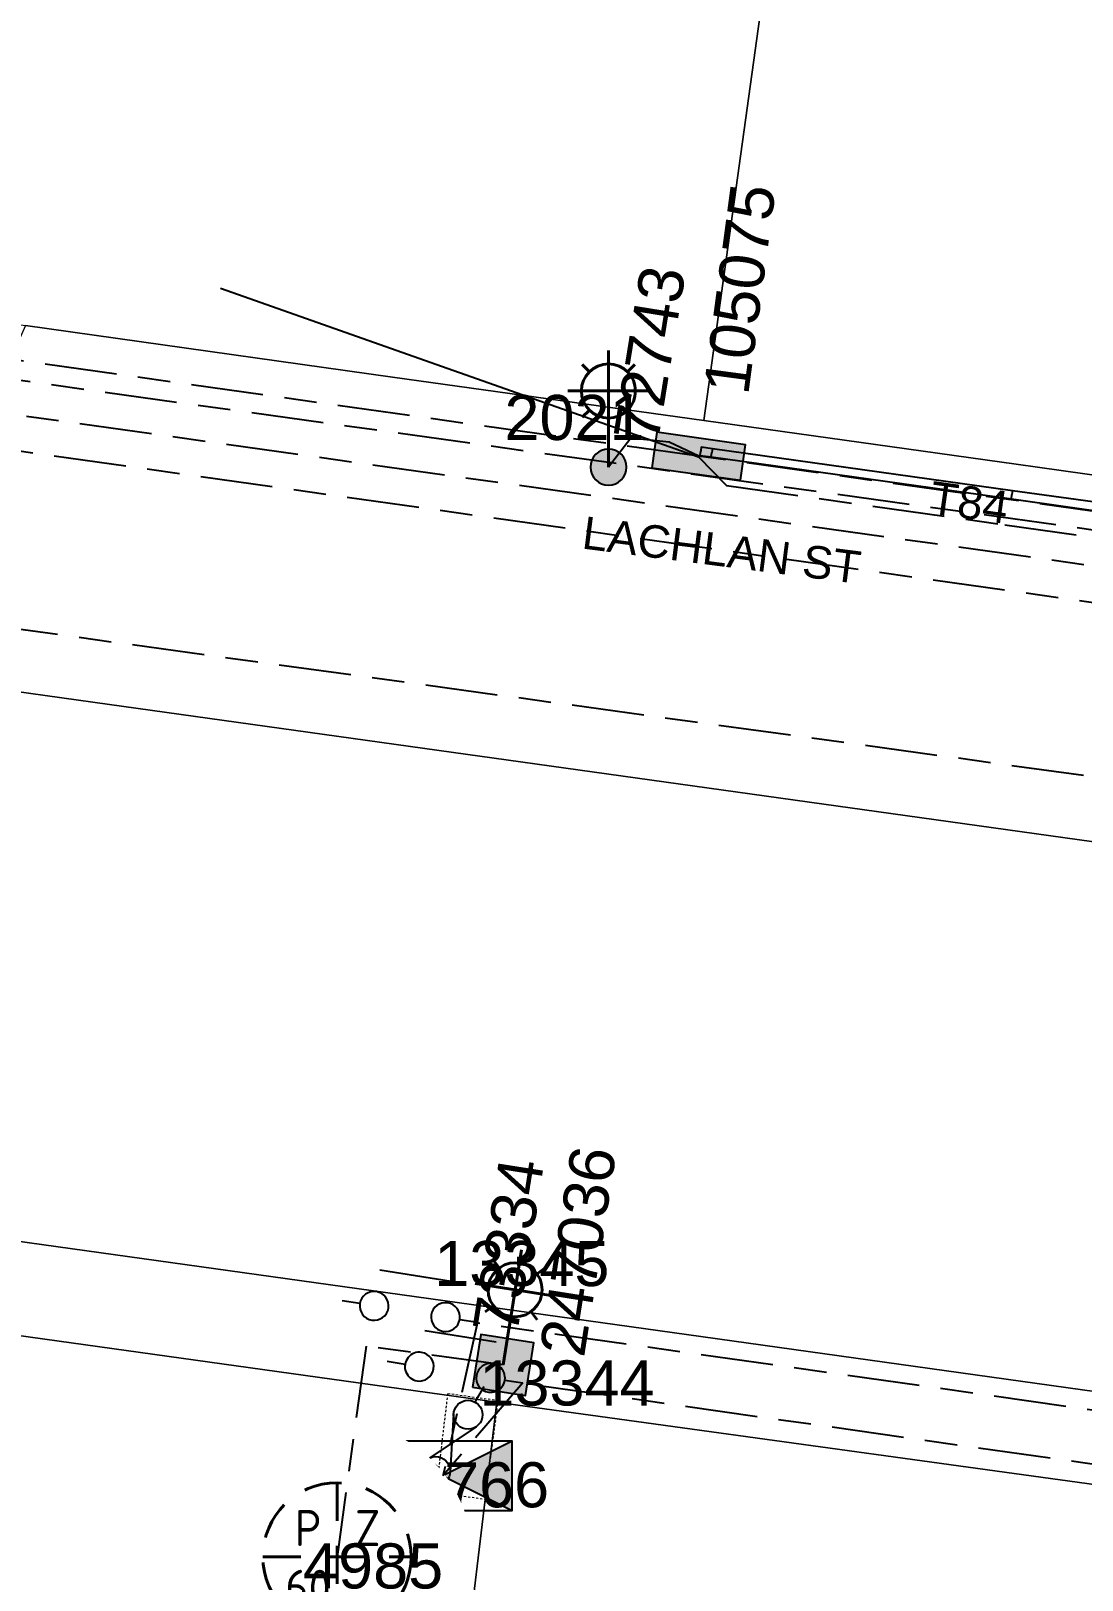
# Model space of a CAD drawing. Header units: metres. Extents: x 307881 to 309377, y 6244646 to 6245709.
# Drawn here: x 308200.9 to 308259.2, y 6245208.9 to 6245294.8 of the extents above; entities that cross this region are included whole.
import ezdxf
from ezdxf.enums import TextEntityAlignment as Align

# ---------------------------------------------------------------- set-up
doc = ezdxf.new("R2010")
doc.units = ezdxf.units.M
for name, pattern in [('Cable Exist UG', [8.2, 4, -1.2, 1.8, -1.2]), ('Dash', [5, 3, -2]), ('HIDDEN', [0.375, 0.25, -0.125]), ('HIDDEN2', [0.1875, 0.125, -0.0625])]:
    doc.linetypes.add(name, pattern=pattern)
doc.layers.get('0').update_dxf_attribs({"color": 6})
for name, color, linetype in [('_User Miscellaneous7', 7, 'Continuous'), ('Duct_SP_EXT', 7, 'Continuous'), ('Equip_HV_EXT', 7, 'Continuous'), ('Equip_LV_EXT', 7, 'Continuous'), ('Equip_SL_EXT', 7, 'Continuous'), ('Equip_SP_SL_EXT', 7, 'Continuous'), ('Mains_HV_EXT', 7, 'Continuous'), ('Mains_LV_EXT', 7, 'Continuous'), ('Mains_SL_EXT', 7, 'Continuous'), ('Services_SP_EXT', 7, 'Continuous'), ('Sub_SP_EXT', 7, 'Continuous'), ('SupportsOH_SP_TR_HV_LV_SL_EXT', 7, 'Continuous'), ('SupportsUG_SP_LV_EXT', 7, 'Continuous'), ('SupportsUG_SP_LV_SL_EXT', 7, 'Continuous')]:
    doc.layers.add(name, color=color, linetype=linetype)
for name, color, linetype, lineweight in [('Cadastre Buildings_SP_EXT', 9, 'Continuous', 5), ('Cadastre Land Parcels_SP_EXT', 9, 'Continuous', 5), ('Cadastre Other Property_SP_EXT', 9, 'HIDDEN', 5), ('Cadastre Roads_SP_EXT', 9, 'Continuous', 5)]:
    doc.layers.add(name, color=color, linetype=linetype, lineweight=lineweight)
doc.styles.add('COLUMN_LABEL', font='arial.ttf')
doc.styles.add('iecARIAL', font='arial.ttf', dxfattribs={"height": 2})
doc.styles.add('IESYMBOL1', font='isocp.shx')
doc.styles.add('POLE_LABEL', font='arial.ttf')
doc.styles.add('SLCP_LABEL', font='arial.ttf', dxfattribs={"height": 3.5})
doc.styles.get("Standard").update_dxf_attribs({"font": 'arial.ttf'})
doc.styles.add('SWITCH_LABEL', font='arial.ttf', dxfattribs={"height": 2.5})

# ---------------------------------------------------------------- blocks, each defined once
blk = doc.blocks.new('SUB_PADMOUNT_EXT')
for points in [[(0, 0), (-3.84, 1.92), (-3.84, -1.92)], [(0, 0), (3.84, 1.92), (3.84, -1.92)]]:
    blk.add_hatch(color=256).paths.add_polyline_path(points)
for p, q in [((3.84, 1.92), (-3.84, -1.92)), ((-3.84, 1.92), (3.84, -1.92))]:
    blk.add_line(p, q)
blk.add_lwpolyline([(-3.84, -1.92), (3.84, -1.92), (3.84, 1.92), (-3.84, 1.92)], close=True)
for tag, height, flags, p in [('ASSET_NUM', 2.5, 8, (2, 2)), ('STREET_CODE', 0.2, 9, (1.5, 0)), ('OPERATING_VOLTAGE', 0.2, 9, (1.5, -0.6)), ('ORIENTATION', 0.2, 9, (1.5, -0.8)), ('CONSTRUCTED_VOLTAGE', 0.2, 9, (1.5, -0.2)), ('NO_PHASES', 0.2, 9, (1.5, -0.4)), ('OWNED_BY', 0.2, 9, (1.5, -1)), ('OPERATED_BY', 0.2, 9, (1.5, -1.2)), ('SECONDARY_VOLTAGE', 0.2, 9, (1.5, -1.6)), ('STATE', 0.2, 9, (1.5, -1.8)), ('MAINTAINED_BY', 0.2, 9, (1.5, -1.4)), ('SUBSTATION_TYPE', 0.2, 9, (1.5, -2.2)), ('USAGE', 0.2, 9, (1.5, -2.4)), ('PARENT', 0.2, 9, (1.5, -2)), ('LEGEND', 0.2, 9, (1.5, -2.6)), ('STREETNAME', 0.2, 9, (1.5, -3)), ('SUBURB', 0.2, 9, (1.5, -3.2)), ('LOCATION', 0.2, 9, (1.5, -2.8)), ('NOTES', 0.2, 9, (1.5, -3.4)), ('Z', 0.2, 1, (1.5, -3.6))]:
    blk.add_attdef(tag, text='', height=height, dxfattribs=dict(flags=flags)).set_placement(p, align=Align.MIDDLE_LEFT)
blk = doc.blocks.new('COLUMN_EXT')
blk.add_hatch(color=256).paths.add_polyline_path([(-1.485, 1.485), (-1.485, -1.485), (1.485, -1.485), (1.485, 1.485)])
blk.add_lwpolyline([(-1.485, -1.485), (1.485, -1.485), (1.485, 1.485), (-1.485, 1.485)], close=True)
for tag, height, style, flags, p in [('ASSET_NUM', 2.5, 'COLUMN_LABEL', 8, (2, 2)), ('STRUCTURE_PLANT_NUMBER', 0.2, 'POLE_LABEL', 9, (1.813, 0.031)), ('STREET_CODE', 0.2, 'COLUMN_LABEL', 9, (1.813, -0.2))]:
    blk.add_attdef(tag, text='', height=height, dxfattribs=dict(style=style, flags=flags)).set_placement(p, align=Align.MIDDLE_LEFT)
at = {"flags": 9}
for tag, p in [('OWNED_BY', (1.813, -0.6)), ('STATE', (1.813, -0.8)), ('COLUMN_TYPE', (1.813, -0.4)), ('STREETNAME', (1.813, -1.6)), ('SUBURB', (1.813, -1.8)), ('USAGE', (1.813, -1)), ('LEGEND', (1.813, -1.2)), ('LOCATION', (1.813, -1.4)), ('NOTES', (1.813, -2))]:
    blk.add_attdef(tag, text='', height=0.2, dxfattribs=at).set_placement(p, align=Align.MIDDLE_LEFT)
at = {"flags": 1}
blk.add_attdef('Z', (1.813, -2.351), '', height=0.2, dxfattribs=at)
blk = doc.blocks.new('PILLAR_EXT')
blk.add_hatch(color=256).paths.add_polyline_path([(-2.475, 0.99), (-2.475, -0.99), (2.475, -0.99), (2.475, 0.99)])
blk.add_lwpolyline([(-2.475, -0.99), (2.475, -0.99), (2.475, 0.99), (-2.475, 0.99)], close=True)
at = {"style": 'iecARIAL', "flags": 8}
blk.add_attdef('ASSET_NUM', (1.5, 3.5), '', height=2.5, dxfattribs=at)
for tag, p, flags in [('OWNED_BY', (0, -0.2), 9), ('STATE', (0, -0.4), 9), ('SUPPORT_TYPE', (0, -0.6), 9), ('USAGE', (0, -0.8), 9), ('LEGEND', (0, -1), 9), ('STREETNAME', (0, -1.8), 9), ('LOCATION', (0, -1.2), 9), ('NOTES', (0, -1.4), 9), ('PARENT', (0, -1.6), 9), ('SUBURB', (0, -2), 1)]:
    blk.add_attdef(tag, p, '', height=0.2, dxfattribs=dict(flags=flags))
blk = doc.blocks.new('SL_LANTERN_EXT')
at = {"lineweight": 40}
for p, q in [((0, 1.968), (0, 6.468)), ((-1.459, 5.676), (-1.061, 5.278)), ((1.458, 5.676), (1.06, 5.278)), ((-2.25, 4.218), (2.25, 4.218)), ((-1.459, 2.759), (-1.061, 3.157)), ((0, 0), (0, 2.721)), ((1.458, 2.759), (1.06, 3.157))]:
    blk.add_line(p, q, dxfattribs=at)
blk.add_circle((0, 4.218), 1.5, dxfattribs=at)
at = {"color": 7, "style": 'iecARIAL', "flags": 8}
blk.add_attdef('ASSET_NUM', (1.5, 1.5), '', height=2.5, dxfattribs=at)
for tag, p, height, flags in [('CONSTRUCTED_VOLTAGE', (0.981, -0.653), 0.2, 9), ('CONTROL_TYPE', (0.981, -0.853), 0.2, 9), ('LANTERN_PURPOSE', (0.981, -1.053), 0.2, 9), ('LNUMBER', (2.181, -3.253), 2.5, 8), ('OPERATING_VOLTAGE', (0.981, -1.653), 0.2, 9), ('ORIENTATION', (0.981, -1.853), 0.2, 9), ('LANTERN_TYPE', (0.981, -1.253), 0.2, 9), ('NO_PHASES', (0.981, -1.453), 0.2, 9), ('OWNED_BY', (0.981, -2.053), 0.2, 9), ('STATE', (0.981, -2.253), 0.2, 9), ('CEXIST', (0.981, -2.653), 0.2, 9), ('USAGE', (0.981, -2.453), 0.2, 9), ('CNEW', (0.981, -2.853), 0.2, 9), ('CNUMBER', (0.981, -3.053), 0.2, 9), ('CREMOVE', (0.981, -3.253), 0.2, 9), ('CREPLACE', (0.981, -3.453), 0.2, 9), ('LKINGHEIGHT', (0.981, -3.653), 0.2, 9), ('LBRACKET', (0.981, -3.853), 0.2, 9), ('LBRACKETVOCAB', (0.981, -4.053), 0.2, 9), ('LCATEGORY', (0.981, -4.253), 0.2, 9), ('LCHARGE1', (0.981, -4.453), 0.2, 9), ('LCHARGE1PERCENT', (0.981, -4.653), 0.2, 9), ('LCHARGE2', (0.981, -4.853), 0.2, 9), ('LCHARGE2PERCENT', (0.981, -5.053), 0.2, 9), ('LCHARGE3', (0.981, -5.253), 0.2, 9), ('LCHARGE3PERCENT', (0.981, -5.453), 0.2, 9), ('LEXIST', (0.981, -5.653), 0.2, 9), ('LLAMP', (0.981, -5.853), 0.2, 9), ('LLAMPVOCAB', (0.981, -6.053), 0.2, 9), ('LMAST', (0.981, -6.253), 0.2, 9), ('LMASTVOCAB', (0.981, -6.453), 0.2, 9), ('LNEW', (0.981, -6.653), 0.2, 9), ('LANTNUMBER', (0.981, -6.853), 0.2, 9), ('LOUTREACH', (0.981, -7.253), 0.2, 9), ('LOUTREACHVOCAB', (0.981, -7.453), 0.2, 9), ('LRATECODE', (0.981, -7.653), 0.2, 9), ('LREMOVE', (0.981, -7.853), 0.2, 9), ('LREPLACE', (0.981, -8.053), 0.2, 9), ('LTYPE', (0.981, -8.253), 0.2, 9), ('LTYPEVOCAB', (0.981, -8.453), 0.2, 9), ('LEGEND', (0.981, -8.653), 0.2, 9), ('STREETNAME', (0.981, -9.253), 0.2, 9), ('SUBURB', (0.981, -9.453), 0.2, 1), ('LOCATION', (0.981, -8.853), 0.2, 9), ('NOTES', (0.981, -9.053), 0.2, 9)]:
    blk.add_attdef(tag, p, '', height=height, dxfattribs=dict(flags=flags))
blk = doc.blocks.new('CCP_EXT')
at = {"flags": 9}
for tag, p in [('STATE', (0, -1.8)), ('USAGE', (0, -1.2)), ('LEGEND', (0, -1.4)), ('LIFE_SUPPORT', (0, -1.6)), ('NOTES', (0, -2))]:
    blk.add_attdef(tag, text='', height=0.2, dxfattribs=at).set_placement(p, align=Align.MIDDLE_LEFT)
blk.add_wipeout([(0, 0.566), (0.566, 0), (0, -0.566), (-0.566, 0)])
blk.add_lwpolyline([(-0.566, 0), (0, 0.566), (0.566, 0), (0, -0.566), (-0.566, 0)])
at = {"flags": 1}
blk.add_attdef('Z', (0, 0), '', height=0.2, dxfattribs=at)
at = {"flags": 9}
for tag, p in [('CCP_TYPE', (0, 0)), ('OPERATING_VOLTAGE', (0, -0.6)), ('ORIENTATION', (0, -0.8)), ('CONSTRUCTED_VOLTAGE', (0, -0.2)), ('NO_PHASES', (0, -0.4)), ('OWNED_BY', (0, -1))]:
    blk.add_attdef(tag, text='', height=0.2, dxfattribs=at).set_placement(p, align=Align.MIDDLE_LEFT)
blk = doc.blocks.new('POLE_EXT')
blk.add_hatch(color=256).paths.add_polyline_path([(-1, 0, 1), (1, 0, 1)])
blk.add_lwpolyline([(-1, 0, 1), (1, 0, 1)], format="xyb", close=True)
for tag, height, flags, p in [('pNumber', 2.5, 8, (-17.84, 2.067)), ('OWNED_BY', 0.2, 9, (1.355, -0.4)), ('SPECIAL_USE', 0.2, 9, (1.355, -0.8)), ('PARENT', 0.2, 9, (1.355, -0.6)), ('cLV', 0.2, 9, (1.355, -1.4)), ('STATE', 0.2, 9, (1.355, -1)), ('hDepth', 0.2, 9, (1.355, -1.6)), ('hDia', 0.2, 9, (1.355, -1.8)), ('USAGE', 0.2, 9, (1.355, -1.2)), ('cHV', 0.2, 9, (1.355, -2)), ('LBRACKET', 0.2, 9, (1.355, -2.2)), ('LExisting', 0.2, 9, (1.355, -2.4)), ('LANTNUMBER', 0.2, 9, (1.355, -2.6)), ('cLinedev', 0.2, 9, (1.355, -3.4)), ('LOther', 0.2, 9, (1.355, -2.8)), ('LRemove', 0.2, 9, (1.355, -3)), ('LEGEND', 0.2, 9, (1.355, -3.2)), ('pExisting', 0.2, 9, (1.355, -3.8)), ('pFooting', 0.2, 9, (1.355, -4.4)), ('LOCATION', 0.2, 9, (1.355, -3.6)), ('PFNUMBER', 0.2, 9, (1.355, -4)), ('NEWPFNUMBER', 0.2, 9, (1.355, -4.2)), ('pNew', 0.2, 9, (1.355, -4.6)), ('pRelocate', 0.2, 9, (1.355, -5)), ('pRemove', 0.2, 9, (1.355, -5.2)), ('cspan', 0.2, 9, (1.355, -6)), ('pReplace', 0.2, 9, (1.355, -5.4)), ('pStay', 0.2, 9, (1.355, -5.6)), ('pType', 0.2, 9, (1.355, -5.8)), ('STREETNAME', 0.2, 9, (1.355, -6.2)), ('SUBURB', 0.2, 9, (1.355, -6.4)), ('NOTES', 0.2, 9, (1.355, -6.6)), ('MAINTAINED_BY', 0.2, 9, (1.355, -6.814)), ('OPERATED_BY', 0.2, 9, (1.355, -7.014))]:
    blk.add_attdef(tag, text='', height=height, dxfattribs=dict(flags=flags)).set_placement(p, align=Align.MIDDLE_LEFT)
at = {"style": 'POLE_LABEL'}
for tag, height, flags, p in [('ASSET_NUM', 2.5, 8, (2, 2)), ('STRUCTURE_PLANT_NUMBER', 0.2, 9, (1.355, 0.028)), ('STREET_CODE', 0.2, 9, (1.355, -0.2))]:
    blk.add_attdef(tag, text='', height=height, dxfattribs=dict(at, flags=flags)).set_placement(p, align=Align.MIDDLE_LEFT)
at = {"flags": 1}
blk.add_attdef('Z', (1.355, -7.328), '', height=0.2, dxfattribs=at)
blk = doc.blocks.new('LV_UG_DFUSE_CLOSED_EXT')
for points in [[(1, 0), (0, 0)], [(5.04, 0.726), (2.156, -0.717)], [(5.049, -0.707), (2.156, 0.717)], [(6.2, 0.013), (7.2, 0.013)]]:
    blk.add_lwpolyline(points)
for centre in [(1.8, 0), (5.4, 0.011)]:
    blk.add_circle(centre, 0.8)
at = {"flags": 9}
for tag, p in [('ACTUAL_STATUS', (0, 0)), ('OPERATING_VOLTAGE', (0, -0.6)), ('ORIENTATION', (0, -0.8)), ('CONSTRUCTED_VOLTAGE', (0, -0.2)), ('NO_PHASES', (0, -0.4)), ('STATE', (0, -1)), ('SWITCH_TYPE', (0, -1.2)), ('USAGE', (0, -1.4)), ('NOTES', (0, -1.6))]:
    blk.add_attdef(tag, text='', height=0.2, dxfattribs=at).set_placement(p, align=Align.MIDDLE_LEFT)
at = {"flags": 1}
blk.add_attdef('Z', (0, 0), '', height=0.2, dxfattribs=at)
blk = doc.blocks.new('SWG_HOLEC_SU_EXT')
blk.add_line((1.8, -2), (5.8, -2))
for points in [[(1, 0), (0, 0)], [(6.6, 0), (7.6, 0)]]:
    blk.add_lwpolyline(points)
for points in [[(1.8, -0.8, 1), (1.8, 0.8, 1)], [(5.8, -0.8, 1), (5.8, 0.8, 1)]]:
    blk.add_lwpolyline(points, format="xyb", close=True)
at = {"style": 'SWITCH_LABEL', "flags": 8}
blk.add_attdef('ASSET_NUM', text='', height=2.5, rotation=179.95437, dxfattribs=at).set_placement((-2.4, 0), align=Align.MIDDLE_LEFT)
at = {"flags": 1}
blk.add_attdef('Z', (0, 0), '', height=0.2, dxfattribs=at)
at = {"flags": 9}
for tag, p in [('ACTUAL_STATUS', (0, -0.4)), ('CONSTRUCTED_VOLTAGE', (0, -0.6)), ('NO_PHASES', (0, -0.8)), ('OPERATING_VOLTAGE', (0, -1)), ('ORIENTATION', (0, -1.2)), ('OWNED_BY', (0, -1.4)), ('STATE', (0, -1.8)), ('PARENT', (0, -1.6)), ('SWITCH_TYPE', (0, -2)), ('STREETNAME', (0, -2.6)), ('USAGE', (0, -2.2)), ('LOCATION', (0, -2.4)), ('SUBURB', (0, -2.8)), ('NOTES', (0, -3))]:
    blk.add_attdef(tag, text='', height=0.2, dxfattribs=at).set_placement(p, align=Align.MIDDLE_LEFT)
at = {"style": 'SWITCH_LABEL', "flags": 9}
blk.add_attdef('STREET_CODE', text='', height=0.2, dxfattribs=at).set_placement((0, -0.2), align=Align.MIDDLE_LEFT)
blk = doc.blocks.new('SLCP_ZELL_EXT')
blk.add_wipeout([(-0.236, 7.5), (-0.706, 7.47), (-1.174, 7.411), (-1.637, 7.323), (-2.093, 7.206), (-2.542, 7.06), (-2.98, 6.887), (-3.407, 6.686), (-3.82, 6.459), (-4.218, 6.206), (-4.599, 5.929), (-4.962, 5.629), (-5.306, 5.306), (-5.629, 4.962), (-5.929, 4.599), (-6.206, 4.218), (-6.459, 3.82), (-6.686, 3.407), (-6.887, 2.98), (-7.06, 2.542), (-7.206, 2.093), (-7.323, 1.637), (-7.411, 1.174), (-7.47, 0.706), (-7.5, 0.236), (-7.5, -0.236), (-7.47, -0.706), (-7.411, -1.174), (-7.323, -1.637), (-7.206, -2.093), (-7.06, -2.542), (-6.887, -2.98), (-6.686, -3.407), (-6.459, -3.82), (-6.206, -4.218), (-5.929, -4.599), (-5.629, -4.962), (-5.306, -5.306), (-4.962, -5.629), (-4.599, -5.929), (-4.218, -6.206), (-3.82, -6.459), (-3.407, -6.686), (-2.98, -6.887), (-2.542, -7.06), (-2.093, -7.206), (-1.637, -7.323), (-1.174, -7.411), (-0.706, -7.47), (-0.236, -7.5), (0.236, -7.5), (0.706, -7.47), (1.174, -7.411), (1.637, -7.323), (2.093, -7.206), (2.542, -7.06), (2.98, -6.887), (3.407, -6.686), (3.82, -6.459), (4.218, -6.206), (4.599, -5.929), (4.962, -5.629), (5.306, -5.306), (5.629, -4.962), (5.929, -4.599), (6.206, -4.218), (6.459, -3.82), (6.686, -3.407), (6.887, -2.98), (7.06, -2.542), (7.206, -2.093), (7.323, -1.637), (7.411, -1.174), (7.47, -0.706), (7.5, -0.236), (7.5, 0.236), (7.47, 0.706), (7.411, 1.174), (7.323, 1.637), (7.206, 2.093), (7.06, 2.542), (6.887, 2.98), (6.686, 3.407), (6.459, 3.82), (6.206, 4.218), (5.929, 4.599), (5.629, 4.962), (5.306, 5.306), (4.962, 5.629), (4.599, 5.929), (4.218, 6.206), (3.82, 6.459), (3.407, 6.686), (2.98, 6.887), (2.542, 7.06), (2.093, 7.206), (1.637, 7.323), (1.174, 7.411), (0.706, 7.47), (0.236, 7.5)])
at = {"linetype": 'Dash', "lineweight": 40, "ltscale": 0.7}
for p, q in [((0, 4.109), (0, -4.109)), ((-4.109, 0), (4.109, 0))]:
    blk.add_line(p, q, dxfattribs=at)
blk.add_circle((0, 0), 4.109, dxfattribs=at)
at = {"lineweight": 40, "style": 'IESYMBOL1'}
for s, p in [('P', (-1.604, 0)), ('Z', (1.702, 0)), ('60', (-1.612, -3.312))]:
    blk.add_text(s, height=2, dxfattribs=at).set_placement(p, align=Align.BOTTOM_CENTER)
at = {"style": 'SLCP_LABEL'}
for tag, height, flags, p in [('ASSET_NUM', 2.5, 8, (2, 2)), ('STREET_CODE', 0.2, 9, (0, -0.2))]:
    blk.add_attdef(tag, text='', height=height, dxfattribs=dict(at, flags=flags)).set_placement(p, align=Align.MIDDLE_LEFT)
at = {"flags": 1}
blk.add_attdef('Z', (0, 0), '', height=0.2, dxfattribs=at)
at = {"flags": 9}
for tag, p in [('CONSTRUCTED_VOLTAGE', (0, -0.4)), ('CONTROL_TYPE', (0, -0.6)), ('NO_PHASES', (0, -0.8)), ('OPERATING_VOLTAGE', (0, -1)), ('ORIENTATION', (0, -1.2)), ('OWNED_BY', (0, -1.4)), ('USAGE', (0, -1.6)), ('LOCATION', (0, -1.8)), ('STATE', (0, -2)), ('NOTES', (0, -2.2))]:
    blk.add_attdef(tag, text='', height=0.2, dxfattribs=at).set_placement(p, align=Align.MIDDLE_LEFT)

msp = doc.modelspace()

# ---------------------------------------------------------------- linework, layer by layer
at = {"layer": 'Cadastre Buildings_SP_EXT', "linetype": 'Continuous'}
for points in [[(308242.99, 6245307.86), (308208.575, 6245312.699), (308202.699, 6245302.96), (308195.837, 6245286.917), (308195.582, 6245286.299), (308195.398, 6245285.657), (308195.288, 6245284.998), (308195.253, 6245284.33), (308195.294, 6245283.664), (308195.41, 6245283.007), (308195.599, 6245282.367), (308195.859, 6245281.751), (308196.187, 6245281.169), (308196.579, 6245280.628), (308197.029, 6245280.135), (308197.532, 6245279.694), (308198.082, 6245279.315), (308198.671, 6245279), (308199.292, 6245278.753), (308199.936, 6245278.577), (308200.596, 6245278.476), (308220.935, 6245275.618), (308238.186, 6245273.214), (308242.99, 6245307.86)], [(308272.233, 6245268.837), (308273.073, 6245268.997), (308273.866, 6245269.242), (308274.633, 6245269.556), (308275.369, 6245269.936), (308276.069, 6245270.382), (308276.727, 6245270.887), (308277.336, 6245271.449), (308277.895, 6245272.062), (308278.396, 6245272.723), (308278.836, 6245273.426), (308279.213, 6245274.164), (308279.522, 6245274.934), (308279.762, 6245275.729), (308279.93, 6245276.54), (308283.034, 6245298.845), (308283.496, 6245302.165), (308242.99, 6245307.86), (308238.186, 6245273.214), (308255.513, 6245270.789), (308269.675, 6245268.807), (308270.528, 6245268.74), (308271.383, 6245268.751), (308272.233, 6245268.837)]]:
    msp.add_lwpolyline(points, close=True, dxfattribs=at)
msp.add_lwpolyline([(308183.309, 6245230.077), (308236.436, 6245222.662), (308271.749, 6245217.735), (308274.762, 6245239.396), (308274.775, 6245240.196), (308274.715, 6245240.995), (308274.586, 6245241.786), (308274.387, 6245242.561), (308274.12, 6245243.316), (308273.787, 6245244.044), (308273.391, 6245244.74), (308272.935, 6245245.398), (308272.422, 6245246.013), (308271.856, 6245246.58), (308271.243, 6245247.094), (308270.586, 6245247.552), (308269.892, 6245247.951), (308269.164, 6245248.285), (308268.409, 6245248.553), (308267.633, 6245248.754), (308266.844, 6245248.886), (308266.844, 6245248.886), (308205.251, 6245257.482), (308192.024, 6245259.328)], dxfattribs=at)
at = {"layer": 'Cadastre Land Parcels_SP_EXT', "linetype": 'Continuous'}
for points in [[(308226.717, 6245218.807), (308182.569, 6245224.954), (308179.984, 6245205.412), (308177.532, 6245186.646), (308175.071, 6245168.478), (308218.394, 6245162.488), (308218.961, 6245162.403), (308220.07, 6245162.203), (308222.286, 6245180.895), (308224.546, 6245199.845), (308224.456, 6245199.854), (308226.717, 6245218.807)], [(308222.286, 6245180.895), (308265.804, 6245175.233), (308270.547, 6245209.638), (308268.153, 6245213.094), (308226.806, 6245218.795), (308226.717, 6245218.807), (308224.456, 6245199.854), (308224.546, 6245199.845), (308222.286, 6245180.895)]]:
    msp.add_lwpolyline(points, close=True, dxfattribs=at)
at = {"layer": 'Cadastre Other Property_SP_EXT', "linetype": 'HIDDEN2'}
msp.add_lwpolyline([(308223.991, 6245219.274), (308223.34, 6245213.811), (308226.065, 6245213.435), (308226.805, 6245218.886), (308223.991, 6245219.274)], close=True, dxfattribs=at)
at = {"layer": 'Cadastre Roads_SP_EXT', "linetype": 'Continuous'}
msp.add_lwpolyline([(308192.024, 6245259.328), (308205.251, 6245257.482), (308266.844, 6245248.886), (308268.363, 6245259.576), (308269.675, 6245268.807), (308255.513, 6245270.789), (308238.186, 6245273.214), (308220.935, 6245275.618), (308200.596, 6245278.476), (308196.391, 6245269.099), (308192.024, 6245259.328)], close=True, dxfattribs=at)
at = {"layer": 'Duct_SP_EXT'}
for p, q in [((308237.989, 6245271.283), (308238.022, 6245271.52)), ((308237.989, 6245271.283), (308238.607, 6245271.196)), ((308238.055, 6245271.758), (308238.022, 6245271.52)), ((308238.055, 6245271.758), (308238.674, 6245271.671)), ((308238.607, 6245271.196), (308238.64, 6245271.434)), ((308238.607, 6245271.196), (308255.244, 6245268.868)), ((308238.674, 6245271.671), (308238.64, 6245271.434)), ((308238.674, 6245271.671), (308255.311, 6245269.343)), ((308255.311, 6245269.343), (308255.277, 6245269.105)), ((308255.311, 6245269.343), (308267.827, 6245267.591)), ((308255.244, 6245268.868), (308255.277, 6245269.105)), ((308255.244, 6245268.868), (308267.767, 6245267.115))]:
    msp.add_line(p, q, dxfattribs=at)
at = {"layer": 'Mains_HV_EXT', "linetype": 'Cable Exist UG'}
for points in [[(308112.677, 6245507.357), (308113.49, 6245503.584), (308113.49, 6245503.584), (308130.85, 6245507.304), (308133.09, 6245497.124), (308145.357, 6245441.888), (308188.598, 6245410.971), (308188.733, 6245409.625), (308188.733, 6245409.625), (308188.633, 6245408.505), (308184.173, 6245379.585), (308177.393, 6245326.665), (308177.113, 6245324.305), (308172.573, 6245288.825), (308172.473, 6245287.905), (308189.922, 6245285.687), (308196.889, 6245275.921), (308269.349, 6245265.823), (308272.316, 6245265.83), (308274.879, 6245266.415), (308275.892, 6245266.83), (308277.792, 6245267.922), (308279.165, 6245269.055)], [(308204.207, 6245311.266), (308200.023, 6245304.331), (308193.365, 6245288.962), (308190.285, 6245263.022), (308271.665, 6245251.852), (308330.518, 6245243.519), (308372.102, 6245237.297)], [(308167.611, 6245281.494), (308169.612, 6245281.291), (308169.612, 6245281.291), (308169.983, 6245284.191), (308172.096, 6245283.897), (308172.096, 6245283.897), (308188.057, 6245281.88), (308194.071, 6245272.401), (308268.636, 6245261.884), (308281.688, 6245260.068), (308281.688, 6245260.068), (308280.678, 6245252.788), (308298.093, 6245250.495), (308332.691, 6245245.267), (308356.673, 6245241.793), (308387.393, 6245237.326)], [(308188.39, 6245283.895), (308189.165, 6245283.798), (308195.492, 6245274.184), (308195.492, 6245274.184), (308283.898, 6245261.777), (308283.898, 6245261.777), (308283.025, 6245254.622), (308283.025, 6245254.622), (308298.402, 6245252.522), (308332.971, 6245247.248), (308356.953, 6245243.78), (308463.8, 6245228.112), (308465.318, 6245225.906), (308465.318, 6245225.906), (308473.255, 6245224.763)], [(308273.623, 6245213.397), (308228.149, 6245219.844)]]:
    msp.add_lwpolyline(points, dxfattribs=at)
at = {"layer": 'Mains_LV_EXT', "linetype": 'Cable Exist UG'}
msp.add_lwpolyline([(308284.954, 6245297.965), (308281.94, 6245276.473), (308281.94, 6245276.473, -0.422906), (308268.9, 6245266.896), (308268.9, 6245266.896), (308237.905, 6245271.234)], format="xyb", dxfattribs=at)
for points in [[(308237.91, 6245271.233), (308229.994, 6245272.339), (308199.801, 6245276.607), (308192.931, 6245281.854), (308168.79, 6245284.834), (308168.27, 6245281.027), (308141.701, 6245284.896), (308137.426, 6245286.528)], [(308237.903, 6245271.208), (308239.444, 6245269.611), (308239.444, 6245269.611), (308254.878, 6245267.436), (308268.682, 6245265.512), (308279.813, 6245263.911), (308276.642, 6245238.857), (308276.642, 6245238.857), (308276.346, 6245236.747)]]:
    msp.add_lwpolyline(points, dxfattribs=at)
at = {"layer": 'Mains_SL_EXT', "linetype": 'Cable Exist UG'}
msp.add_lwpolyline([(308237.91, 6245271.233), (308236.277, 6245272.022), (308236.277, 6245272.022), (308234.148, 6245272.235), (308232.91, 6245270.633)], dxfattribs=at)
at = {"layer": 'Services_SP_EXT'}
msp.add_lwpolyline([(308211.4, 6245280.549), (308237.903, 6245271.208)], dxfattribs=at)

# ---------------------------------------------------------------- block references
at = {"layer": 'Equip_HV_EXT'}
ref = msp.add_blockref('SWG_HOLEC_SU_EXT', (308225.65, 6245223.241), dxfattribs=dict(at, rotation=171.0502784425071))
ref.add_attrib('ASSET_NUM', '13345', dxfattribs={"layer": '0', "height": 2.5, "style": 'SWITCH_LABEL'}).set_placement((308223.251, 6245224.491), align=Align.BOTTOM_LEFT)
ref = msp.add_blockref('SWG_HOLEC_SU_EXT', (308228.154, 6245219.87), dxfattribs=dict(at, rotation=171.0217669712731))
ref.add_attrib('ASSET_NUM', '13344', dxfattribs={"layer": '0', "height": 2.5, "style": 'SWITCH_LABEL'}).set_placement((308225.755, 6245221.12), align=Align.TOP_LEFT)
at = {"layer": 'Equip_LV_EXT', "rotation": 60.00000000000014}
msp.add_blockref('LV_UG_DFUSE_CLOSED_EXT', (308222.434, 6245213.427), dxfattribs=at)
at = {"layer": 'Equip_SP_SL_EXT'}
ref = msp.add_blockref('SL_LANTERN_EXT', (308232.91, 6245270.633), dxfattribs=at)
ref.add_attrib('ASSET_NUM', '72743', dxfattribs={"layer": '0', "height": 2.5, "rotation": 80.78807, "style": 'iecARIAL'}).set_placement((308234.41, 6245272.133), align=Align.MIDDLE_LEFT)
ref = msp.add_blockref('SL_LANTERN_EXT', (308227.078, 6245220.867), dxfattribs=dict(at, rotation=351.0300910693181))
ref.add_attrib('ASSET_NUM', '73334', dxfattribs={"layer": '0', "height": 2.5, "rotation": 81.06632, "style": 'iecARIAL'}).set_placement((308228.578, 6245222.367), align=Align.BOTTOM_LEFT)
at = {"layer": 'Sub_SP_EXT'}
ref = msp.add_blockref('SUB_PADMOUNT_EXT', (308223.734, 6245214.727), dxfattribs=at)
ref.add_attrib('ASSET_NUM', '6766', dxfattribs={"layer": '0', "height": 2.5}).set_placement((308225.734, 6245215.477), align=Align.TOP_CENTER)
at = {"layer": 'SupportsOH_SP_TR_HV_LV_SL_EXT'}
ref = msp.add_blockref('POLE_EXT', (308232.91, 6245270.633), dxfattribs=at)
ref.add_attrib('ASSET_NUM', '2021', dxfattribs={"layer": '0', "height": 2.5, "rotation": 0.01904, "style": 'POLE_LABEL'}).set_placement((308234.91, 6245271.383), align=Align.BOTTOM_RIGHT)
at = {"layer": 'SupportsUG_SP_LV_EXT'}
ref = msp.add_blockref('PILLAR_EXT', (308237.91, 6245271.233), dxfattribs=dict(at, rotation=351.972849507593))
ref.add_attrib('ASSET_NUM', '105075', dxfattribs={"layer": '0', "height": 2.5, "rotation": 82.40536, "style": 'iecARIAL'}).set_placement((308239.41, 6245274.733), align=Align.MIDDLE_LEFT)
at = {"layer": 'SupportsUG_SP_LV_SL_EXT'}
ref = msp.add_blockref('COLUMN_EXT', (308227.078, 6245220.867), dxfattribs=dict(at, rotation=351.0300910693181))
ref.add_attrib('ASSET_NUM', '247036', dxfattribs={"layer": '0', "height": 2.5, "rotation": 81.06632, "style": 'COLUMN_LABEL'}).set_placement((308229.078, 6245221.617), align=Align.TOP_LEFT)

# ---------------------------------------------------------------- texts
at = {"layer": '_User Miscellaneous7'}
msp.add_text('T84', height=1.8, rotation=352.0198, dxfattribs=at).set_placement((308250.639, 6245268.079))
at = {"layer": 'Cadastre Roads_SP_EXT'}
msp.add_text('LACHLAN ST', height=1.8, rotation=352.6963, dxfattribs=at).set_placement((308231.378, 6245266.127))

# ---------------------------------------------------------------- next in the draw order: block references
at = {"layer": 'Services_SP_EXT'}
msp.add_blockref('CCP_EXT', (308222.636, 6245209.849), dxfattribs=at)

# ---------------------------------------------------------------- next in the draw order: block references
msp.add_blockref('CCP_EXT', (308222.636, 6245209.849), dxfattribs=at)

# ---------------------------------------------------------------- next in the draw order: linework, layer by layer
at = {"layer": 'Cadastre Roads_SP_EXT', "linetype": 'Continuous'}
msp.add_lwpolyline([(308271.749, 6245217.735), (308236.436, 6245222.662), (308183.309, 6245230.077), (308182.941, 6245227.53), (308182.569, 6245224.954), (308226.717, 6245218.807), (308226.806, 6245218.795), (308268.153, 6245213.094), (308270.547, 6245209.638), (308271.152, 6245213.71), (308271.749, 6245217.735)], close=True, dxfattribs=at)
at = {"layer": 'Services_SP_EXT'}
msp.add_lwpolyline([(308222.636, 6245209.849), (308222.434, 6245213.427)], dxfattribs=at)

# ---------------------------------------------------------------- next in the draw order: block references
at = {"layer": 'Equip_SL_EXT'}
ref = msp.add_blockref('SLCP_ZELL_EXT', (308217.863, 6245210.229), dxfattribs=at)
ref.add_attrib('ASSET_NUM', '4985', dxfattribs={"layer": '0', "height": 2.5, "style": 'SLCP_LABEL'}).set_placement((308219.863, 6245210.979), align=Align.TOP_CENTER)

# ---------------------------------------------------------------- next in the draw order: linework, layer by layer
at = {"layer": 'Mains_HV_EXT', "linetype": 'Cable Exist UG'}
for points in [[(308277.037, 6245235.599), (308274.492, 6245216.277), (308225.64, 6245223.189)], [(308225.65, 6245223.241), (308223.734, 6245214.727)], [(308228.154, 6245219.87), (308223.734, 6245214.727)]]:
    msp.add_lwpolyline(points, dxfattribs=at)
at = {"layer": 'Mains_SL_EXT', "linetype": 'Cable Exist UG'}
msp.add_lwpolyline([(308227.078, 6245220.867), (308219.474, 6245221.915), (308217.863, 6245210.229)], dxfattribs=at)

doc.saveas('drawing.dxf')
